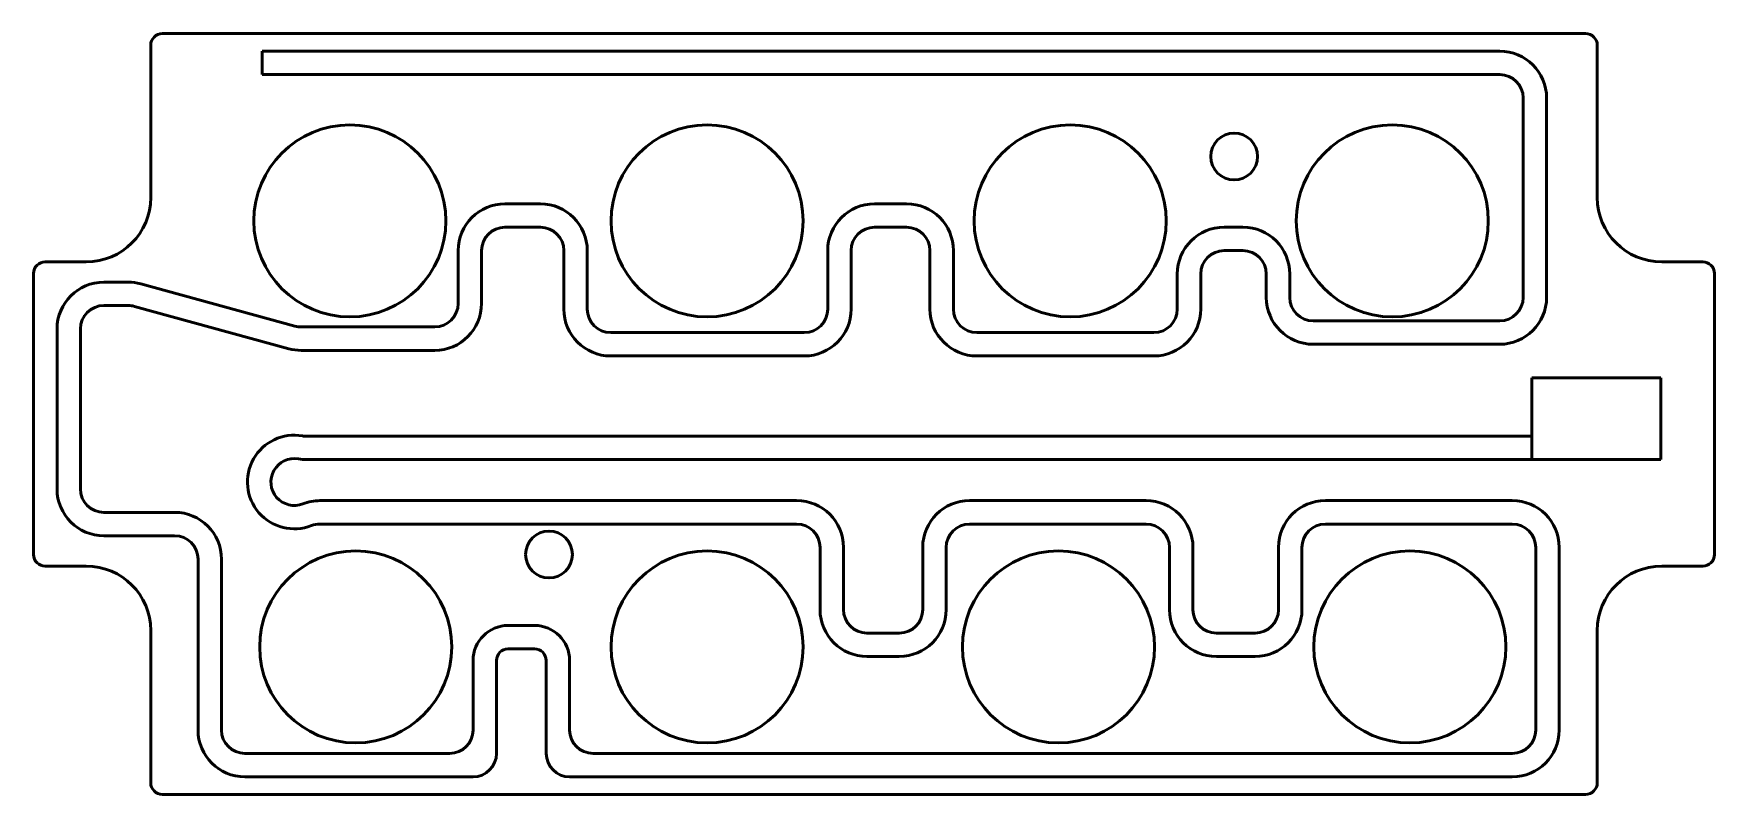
# Model space of a CAD drawing. Header units: millimetres. Extents: x 139 to 282, y 128 to 193.
import ezdxf

# ---------------------------------------------------------------- set-up
doc = ezdxf.new("R2010")
doc.units = ezdxf.units.MM
doc.header["$LTSCALE"] = 0.75
doc.layers.add('Visible', color=7, linetype='Continuous', lineweight=50)

msp = doc.modelspace()

# ---------------------------------------------------------------- linework, layer by layer
at = {"layer": 'Visible'}
for p, q in [((148.978049, 192.370853), (148.978049, 179.370853)), ((271.478049, 193.370853), (149.978049, 193.370853)), ((272.478049, 179.370853), (272.478049, 192.370853)), ((158.478049, 191.870853), (264.151113, 191.870853)), ((158.478049, 189.870853), (158.478049, 191.870853)), ((264.151113, 189.870853), (158.478049, 189.870853)), ((266.151113, 170.829205), (266.151113, 187.870853)), ((268.151113, 187.870853), (268.151113, 170.829205)), ((179.22363, 178.829206), (182.247825, 178.829206)), ((210.776087, 178.829206), (213.507045, 178.829206)), ((182.247825, 176.829206), (179.22363, 176.829206)), ((213.507045, 176.829206), (210.776087, 176.829206)), ((240.62399, 176.829206), (242.223632, 176.829206)), ((143.478049, 173.870853), (139.978049, 173.870853)), ((175.22363, 170.309116), (175.22363, 174.829206)), ((177.22363, 174.829206), (177.22363, 170.309116)), ((184.247825, 169.829205), (184.247825, 174.829206)), ((186.247825, 174.829206), (186.247825, 169.829205)), ((206.776087, 169.829205), (206.776087, 174.829206)), ((208.776087, 174.829206), (208.776087, 169.829205)), ((215.507045, 169.829205), (215.507045, 174.829206)), ((217.507045, 174.829206), (217.507045, 169.829205)), ((242.223632, 174.829206), (240.62399, 174.829206)), ((281.478049, 173.870853), (277.978049, 173.870853)), ((138.978049, 172.870853), (138.978049, 148.870853)), ((236.62399, 169.829205), (236.62399, 172.829206)), ((238.62399, 172.829206), (238.62399, 169.829205)), ((244.223632, 170.829205), (244.223632, 172.829206)), ((246.223632, 172.829206), (246.223632, 170.829205)), ((282.478049, 148.870853), (282.478049, 172.870853)), ((144.978049, 172.140263), (147.058989, 172.140263)), ((148.118178, 171.99748), (161.289996, 168.380508)), ((147.058989, 170.140263), (144.978049, 170.140263)), ((160.760401, 166.451899), (147.588584, 170.068871)), ((140.978049, 154.468935), (140.978049, 168.140263)), ((142.978049, 168.140263), (142.978049, 154.468935)), ((161.81959, 168.309116), (173.22363, 168.309116)), ((248.223632, 168.829205), (264.151113, 168.829205)), ((188.247825, 167.829205), (204.776087, 167.829205)), ((219.507045, 167.829205), (234.62399, 167.829205)), ((264.151113, 166.829205), (248.223632, 166.829205)), ((173.22363, 166.309116), (161.81959, 166.309116)), ((204.776087, 165.829205), (188.247825, 165.829205)), ((234.62399, 165.829205), (219.507045, 165.829205)), ((266.905998, 163.970853), (277.905998, 163.970853)), ((266.905998, 156.970853), (266.905998, 163.970853)), ((277.905998, 163.970853), (277.905998, 156.970853)), ((162.267305, 158.970853), (266.903236, 158.970853)), ((266.903236, 158.970853), (266.905998, 156.970853)), ((266.905998, 156.970853), (162.267305, 156.970853)), ((277.905998, 156.970853), (266.905998, 156.970853)), ((144.978049, 152.468935), (151.016859, 152.468935)), ((163.422278, 153.470853), (204.123668, 153.470853)), ((218.889184, 153.470853), (233.957165, 153.470853)), ((249.261888, 153.470853), (265.223632, 153.470853)), ((204.123668, 151.470853), (163.422278, 151.470853)), ((233.957165, 151.470853), (218.889184, 151.470853)), ((265.223632, 151.470853), (249.261888, 151.470853)), ((151.016859, 150.468935), (144.978049, 150.468935)), ((206.123668, 144.160263), (206.123668, 149.470853)), ((208.123668, 149.470853), (208.123668, 144.160263)), ((214.889184, 144.160263), (214.889184, 149.470853)), ((216.889184, 149.470853), (216.889184, 144.160263)), ((235.957165, 144.151741), (235.957165, 149.470853)), ((237.957165, 149.470853), (237.957165, 144.151741)), ((245.261888, 144.151741), (245.261888, 149.470853)), ((247.261888, 149.470853), (247.261888, 144.151741)), ((267.223632, 133.870853), (267.223632, 149.470853)), ((269.223632, 149.470853), (269.223632, 133.870853)), ((139.978049, 147.870853), (143.478049, 147.870853)), ((153.016859, 133.870853), (153.016859, 148.468935)), ((155.016859, 148.468935), (155.016859, 133.870853)), ((277.978049, 147.870853), (281.478049, 147.870853)), ((148.978049, 142.370853), (148.978049, 129.370853)), ((179.496102, 142.804438), (181.74309, 142.804438)), ((210.123668, 142.160263), (212.889184, 142.160263)), ((239.957165, 142.151741), (243.261888, 142.151741)), ((272.478049, 129.370853), (272.478049, 142.370853)), ((181.74309, 140.804438), (179.496102, 140.804438)), ((176.496102, 133.870853), (176.496102, 139.804438)), ((178.496102, 139.804438), (178.496102, 131.870853)), ((182.74309, 131.870853), (182.74309, 139.804438)), ((184.74309, 139.804438), (184.74309, 133.870853)), ((212.889184, 140.160263), (210.123668, 140.160263)), ((243.261888, 140.151741), (239.957165, 140.151741)), ((157.016859, 131.870853), (174.496102, 131.870853)), ((186.74309, 131.870853), (265.223632, 131.870853)), ((176.496102, 129.870853), (157.016859, 129.870853)), ((265.223632, 129.870853), (184.74309, 129.870853)), ((149.978049, 128.370853), (271.478049, 128.370853))]:
    msp.add_line(p, q, dxfattribs=at)
at = {"layer": 'Visible', "extrusion": (0, 0, -1)}
for centre, radius in [((-165.978049, 177.370853), 8.2), ((-196.478049, 177.370853), 8.2), ((-227.478049, 177.370853), 8.2), ((-254.978049, 177.370853), 8.2), ((-241.478049, 182.870853), 2), ((-182.978049, 148.870853), 2), ((-166.478049, 140.970853), 8.2), ((-196.478049, 140.970853), 8.2), ((-226.478049, 140.970853), 8.2), ((-256.478049, 140.970853), 8.2)]:
    msp.add_circle(centre, radius, dxfattribs=at)
for centre, radius, start, end in [((-149.978049, 192.370853), 1, 0, 90), ((-271.478049, 192.370853), 1, 90, 180), ((-264.151113, 187.870853), 4, 90, 180), ((-143.478049, 179.370853), 5.5, 180, 270), ((-179.22363, 174.829206), 4, 0, 90), ((-182.247825, 174.829206), 4, 90, 180), ((-210.776087, 174.829206), 4, 0, 90), ((-213.507045, 174.829206), 4, 90, 180), ((-277.978049, 179.370853), 5.5, 270, 0), ((-240.62399, 172.829206), 4, 0, 90), ((-242.223632, 172.829206), 4, 90, 180), ((-139.978049, 172.870853), 1, 0, 90), ((-281.478049, 172.870853), 1, 90, 180), ((-144.978049, 168.140263), 4, 0, 90), ((-147.058989, 168.140263), 4, 90, 105.354906), ((-248.223632, 170.829205), 4, 270, 0), ((-264.151113, 170.829205), 4, 180, 270), ((-173.22363, 170.309116), 4, 180, 270), ((-188.247825, 169.829205), 4, 270, 0), ((-204.776087, 169.829205), 4, 180, 270), ((-219.507045, 169.829205), 4, 270, 0), ((-234.62399, 169.829205), 4, 180, 270), ((-161.81959, 170.309116), 4, 270, 285.354906), ((-161.239174, 155.059597), 4, 248.663138, 99.866617), ((-162.267305, 160.970853), 4, 270, 279.866617), ((-144.978049, 154.468935), 4, 270, 0), ((-151.016859, 148.468935), 4, 90, 180), ((-163.422278, 149.470853), 4, 68.663138, 90), ((-204.123668, 149.470853), 4, 90, 180), ((-218.889184, 149.470853), 4, 0, 90), ((-233.957165, 149.470853), 4, 90, 180), ((-249.261888, 149.470853), 4, 0, 90), ((-265.223632, 149.470853), 4, 90, 180), ((-139.978049, 148.870853), 1, 270, 0), ((-143.478049, 142.370853), 5.5, 90, 180), ((-277.978049, 142.370853), 5.5, 0, 90), ((-281.478049, 148.870853), 1, 180, 270), ((-210.123668, 144.160263), 4, 270, 0), ((-212.889184, 144.160263), 4, 180, 270), ((-239.957165, 144.151741), 4, 270, 0), ((-243.261888, 144.151741), 4, 180, 270), ((-179.496102, 139.804438), 3, 0, 90), ((-181.74309, 139.804438), 3, 90, 180), ((-157.016859, 133.870853), 4, 270, 0), ((-265.223632, 133.870853), 4, 180, 270), ((-176.496102, 131.870853), 2, 180, 270), ((-184.74309, 131.870853), 2, 270, 0), ((-149.978049, 129.370853), 1, 270, 0), ((-271.478049, 129.370853), 1, 180, 270)]:
    msp.add_arc(centre, radius, start, end, dxfattribs=at)
at = {"layer": 'Visible'}
for centre, radius, start, end in [((264.151113, 187.870853), 2, 0, 90), ((179.22363, 174.829206), 2, 90, 180), ((182.247825, 174.829206), 2, 0, 90), ((210.776087, 174.829206), 2, 90, 180), ((213.507045, 174.829206), 2, 0, 90), ((240.62399, 172.829206), 2, 90, 180), ((242.223632, 172.829206), 2, 0, 90), ((248.223632, 170.829205), 2, 180, 270), ((264.151113, 170.829205), 2, 270, 0), ((144.978049, 168.140263), 2, 90, 180), ((147.058989, 168.140263), 2, 74.645094, 90), ((173.22363, 170.309116), 2, 270, 0), ((188.247825, 169.829205), 2, 180, 270), ((204.776087, 169.829205), 2, 270, 0), ((219.507045, 169.829205), 2, 180, 270), ((234.62399, 169.829205), 2, 270, 0), ((161.81959, 170.309116), 2, 254.645094, 270), ((162.267305, 160.970853), 2, 260.133383, 270), ((161.239174, 155.059597), 2, 80.133383, 291.336862), ((144.978049, 154.468935), 2, 180, 270), ((163.422278, 149.470853), 2, 90, 111.336862), ((204.123668, 149.470853), 2, 0, 90), ((218.889184, 149.470853), 2, 90, 180), ((233.957165, 149.470853), 2, 0, 90), ((249.261888, 149.470853), 2, 90, 180), ((265.223632, 149.470853), 2, 0, 90), ((151.016859, 148.468935), 2, 0, 90), ((210.123668, 144.160263), 2, 180, 270), ((212.889184, 144.160263), 2, 270, 0), ((239.957165, 144.151741), 2, 180, 270), ((243.261888, 144.151741), 2, 270, 0), ((179.496102, 139.804438), 1, 90, 180), ((181.74309, 139.804438), 1, 0, 90), ((157.016859, 133.870853), 2, 180, 270), ((174.496102, 133.870853), 2, 270, 0), ((186.74309, 133.870853), 2, 180, 270), ((265.223632, 133.870853), 2, 270, 0)]:
    msp.add_arc(centre, radius, start, end, dxfattribs=at)

doc.saveas('drawing.dxf')
